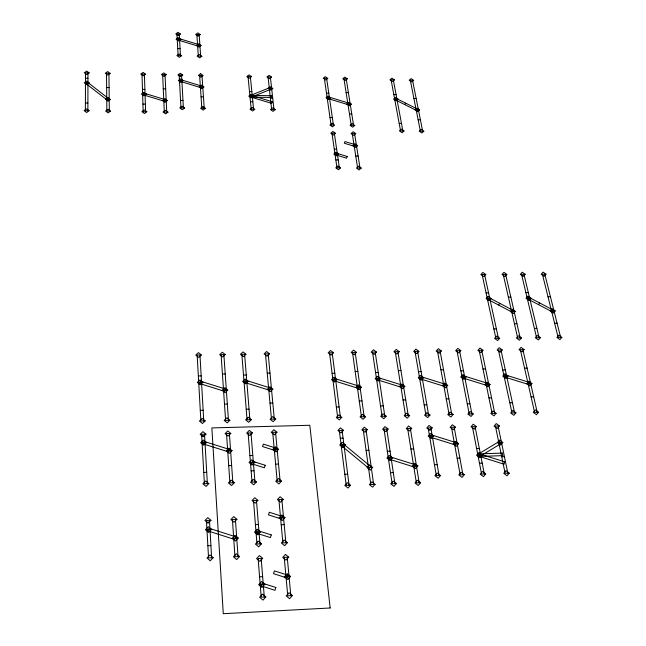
<?xml version="1.0" encoding="UTF-8"?>
<svg xmlns="http://www.w3.org/2000/svg" width="646" height="646" viewBox="0 0 646 646"><rect width="100%" height="100%" fill="white"/><g stroke="black" fill="none" stroke-linecap="round" stroke-linejoin="round"><path stroke-width="0.97" d="M538.586 304.686L539.572 302.909M498.672 305.082L499.705 303.297M404.695 104.563L405.728 103.174M260.193 584.598L263.277 584.444M259.571 576.797L262.639 576.644M233.699 538.199L236.735 538.07M207.859 545.741L210.919 545.604M281.212 524.713L284.183 524.592M206.962 529.655L209.998 529.526M256.01 532.078L259.014 531.949M280.574 517.826L283.537 517.68M206.542 522.21L209.57 522.081M255.42 524.657L258.408 524.528M203.756 472.428L206.712 472.331M434.451 464.74L437.213 464.652M479.469 463.239L482.199 463.15M251.132 470.877L254.048 470.781M368.462 467.551L371.288 467.454M413.674 466.041L416.46 465.944M344.827 474.245L347.677 474.148M390.483 472.678L393.293 472.581M249.913 455.575L252.812 455.487M387.293 451.271L390.079 451.183M476.611 448.486L479.316 448.405M250.47 462.504L253.369 462.415M388.303 458.046L391.096 457.957M477.903 455.172L480.624 455.083M228.716 465.629L231.639 465.532M275.624 464.135L278.507 464.038M457.134 458.216L459.879 458.119M501.732 456.762L504.429 456.674M341.128 444.949L343.938 444.86M227.699 450.771L230.598 450.682M274.267 449.406L277.126 449.301M454.509 443.883L457.231 443.802M498.801 442.542L501.49 442.478M366.088 450.367L368.882 450.278M410.929 448.978L413.69 448.897M201.705 435.832L204.604 435.751M428.395 429.461L431.116 429.38M340.28 438.222L343.083 438.133M202.085 442.663L205 442.583M429.525 436.05L432.255 435.969M200.276 410.355L203.143 410.283M246.223 409.225L249.049 409.16M336.34 407.02L339.102 406.956M380.542 405.938L383.264 405.874M424.172 404.872L426.861 404.8M467.26 403.815L469.917 403.75M509.807 402.773L512.423 402.708M224.493 404.162L227.335 404.089M269.996 403.08L272.798 403.015M359.249 400.964L361.978 400.9M403.023 399.931L405.72 399.866M446.249 398.905L448.913 398.84M488.933 397.888L491.566 397.831M531.085 396.894L533.685 396.83M223.532 390.192L226.35 390.136M268.712 389.215L271.498 389.15M357.359 387.293L360.072 387.229M400.843 386.348L403.516 386.284M443.778 385.412L446.418 385.355M486.18 384.491L488.788 384.435M528.057 383.587L530.641 383.53M222.426 374.034L225.22 373.977M267.234 373.162L269.996 373.105M355.163 371.45L357.852 371.402M398.307 370.618L400.964 370.562M440.911 369.787L443.536 369.738M482.99 368.971L485.582 368.923M524.544 368.163L527.112 368.115M198.346 375.972L201.164 375.915M243.502 375.084L246.279 375.027M332.092 373.348L334.806 373.291M375.552 372.492L378.233 372.435M418.479 371.652L421.119 371.595M460.864 370.82L463.473 370.764M502.725 369.996L505.309 369.948M198.71 382.392L201.536 382.335M244.01 381.463L246.796 381.406M332.892 379.638L335.605 379.582M376.489 378.742L379.17 378.685M419.537 377.862L422.193 377.805M462.06 376.989L464.676 376.933M504.05 376.125L506.634 376.069M514.434 323.735L516.937 323.703M554.599 323.226L557.07 323.194M493.867 328.959L496.394 328.927M534.387 328.41L536.883 328.378M511.632 311.412L514.119 311.388M551.547 310.976L554.002 310.952M486.083 292.945L488.57 292.921M525.876 292.614L528.323 292.598M508.378 297.128L510.849 297.112M548.002 296.78L550.449 296.756M487.302 298.581L489.789 298.557M527.209 298.226L529.663 298.202M334.975 154.047L337.365 154.079M355.744 156.009L358.118 156.033M335.823 159.933L338.221 159.958M354.121 145.608L356.487 145.657M334.273 149.169L336.655 149.202M418.132 119.776L420.409 119.817M399.171 123.386L401.473 123.426M85.409 103.005L87.896 103.053M142.928 104.087L145.374 104.127M416.185 109.925L418.447 109.973M349.454 113.922L351.771 113.962M330.001 117.524L332.335 117.564M413.925 98.491L416.177 98.539M142.613 94.025L145.043 94.074M249.929 96.189L252.295 96.238M327.142 97.748L329.452 97.796M394.666 99.113L396.935 99.153M201.059 96.835L203.45 96.876M270.391 98.216L272.741 98.265M180.565 100.388L182.98 100.437M250.47 101.745L252.836 101.793M106.743 99.379L109.214 99.419M163.785 100.477L166.216 100.526M347.903 104.038L350.213 104.079M85.498 78.198L87.945 78.247M179.483 80.572L181.873 80.629M85.482 82.841L87.937 82.89M200.389 86.927L202.771 86.976M269.317 88.397L271.651 88.462M106.638 87.533L109.085 87.59M163.268 88.728L165.675 88.777M346.111 92.564L348.396 92.612M142.459 89.358L144.89 89.406M249.485 91.587L251.835 91.635M326.48 93.194L328.79 93.234M393.826 94.591L396.087 94.639M179.233 76.01L181.615 76.067M197.595 45.398L199.921 45.454M177.731 48.571L180.072 48.636M176.988 34.9L179.313 34.965M177.222 39.236L179.556 39.301M87.961 72.869L87.88 110.708L85.377 110.668L85.514 72.812L87.961 72.869M529.567 382.456L529.122 384.661L505.107 377.191L505.584 375.003L529.567 382.456M504.631 461.801L504.13 464.216L479.001 456.326L479.534 453.928L504.631 461.801M487.738 383.353L487.237 385.573L463.101 378.063L463.634 375.851L487.738 383.353M456.149 442.655L455.592 445.037L430.591 437.197L431.189 434.823L456.149 442.655M445.377 384.265L444.819 386.502L420.57 378.944L421.16 376.723L445.377 384.265M415.386 464.765L414.756 467.22L389.368 459.225L390.031 456.787L415.386 464.765M402.49 385.194L401.869 387.447L377.506 379.832L378.152 377.595L402.49 385.194M359.055 386.13L358.377 388.391L333.893 380.736L334.604 378.483L359.055 386.13M287.954 575.223L287.09 578.017L273.516 573.672L274.397 570.878L287.954 575.223M275.842 587.489L274.954 590.323L261.283 585.938L262.187 583.104L275.842 587.489M282.48 516.445L281.632 519.077L268.437 514.878L269.301 512.254L282.48 516.445M271.272 534.912L270.399 537.601L257.068 533.354L257.956 530.673L271.272 534.912M276.108 448.138L275.285 450.585L262.534 446.556L263.374 444.109L276.108 448.138M265.215 465.282L264.367 467.785L251.488 463.707L252.352 461.212L265.215 465.282M235.677 536.778L234.756 539.483L207.996 530.939L208.957 528.25L235.677 536.778M355.599 144.793L355.001 146.489L344.35 143.251L344.956 141.555L355.599 144.793M270.512 388.036L269.705 390.337L244.987 382.577L245.827 380.292L270.512 388.036M347.217 156.477L346.603 158.197L335.863 154.927L336.485 153.207L347.217 156.477M229.596 449.487L228.7 451.958L203.078 443.85L204.007 441.396L229.596 449.487M349.349 103.255L348.767 104.862L327.99 98.572L328.604 96.973L349.349 103.255M225.381 389.005L224.509 391.323L199.671 383.514L200.575 381.213L225.381 389.005M272.386 101.761L271.708 103.384L250.761 97.021L251.464 95.406L272.386 101.761M201.964 86.152L201.205 87.759L180.282 81.404L181.066 79.805L201.964 86.152M199.13 44.663L198.387 46.189L178.005 40.028L178.772 38.51L199.13 44.663M165.408 99.678L164.593 101.325L143.404 94.865L144.244 93.234L165.408 99.678M553.259 310.088L552.29 311.873L527.935 299.098L528.937 297.33L553.259 310.088M513.384 310.516L512.367 312.317L488.029 299.461L489.07 297.685L513.384 310.516M417.825 109.263L416.807 110.66L395.279 99.823L396.321 98.442L417.825 109.263M509.218 473.13L507.029 475.811L503.767 473.316L505.955 470.643L509.218 473.13M485.695 473.954L483.458 476.651L480.212 474.14L482.449 471.451L485.695 473.954M538.522 412.229L536.463 414.716L533.289 412.366L535.356 409.879L538.522 412.229M502.83 442.437L500.666 445.029L497.46 442.599L499.624 440.015L502.83 442.437M481.981 455.042L479.76 457.683L476.546 455.212L478.767 452.58L481.981 455.042M515.944 412.818L513.836 415.313L510.679 412.955L512.787 410.46L515.944 412.818M464.329 474.697L462.052 477.402L458.805 474.891L461.091 472.194L464.329 474.697M499.398 425.964L497.25 428.508L494.069 426.11L496.225 423.574L499.398 425.964M531.933 383.514L529.89 385.92L526.773 383.627L528.816 381.229L531.933 383.514M496.104 413.335L493.964 415.838L490.807 413.472L492.955 410.969L496.104 413.335M561.875 337.365L559.937 339.626L556.892 337.438L558.83 335.177L561.875 337.365M440.491 475.529L438.166 478.25L434.936 475.722L437.261 473.009L440.491 475.529M476.401 426.602L474.204 429.154L471.039 426.756L473.235 424.204L476.401 426.602M458.595 443.778L456.334 446.394L453.153 443.947L455.406 441.339L458.595 443.778M420.603 482.748L418.228 485.493L414.99 482.95L417.373 480.204L420.603 482.748M473.243 413.925L471.055 416.444L467.906 414.062L470.102 411.55L473.243 413.925M540.363 337.688L538.393 339.957L535.348 337.761L537.327 335.492L540.363 337.688M507.926 376.045L505.85 378.435L502.758 376.15L504.841 373.759L507.926 376.045M524.14 349.583L522.121 351.9L519.061 349.672L521.088 347.362L524.14 349.583M417.857 465.919L415.491 468.608L412.285 466.105L414.651 463.416L417.857 465.919M490.096 384.427L487.98 386.849L484.88 384.54L487.003 382.117L490.096 384.427M555.237 310.952L553.315 313.14L550.319 311.009L552.241 308.82L555.237 310.952M455.511 427.184L453.274 429.752L450.117 427.337L452.353 424.777L455.511 427.184M521.467 337.971L519.457 340.248L516.429 338.044L518.439 335.767L521.467 337.971M396.378 483.612L393.947 486.373L390.725 483.822L393.156 481.068L396.378 483.612M292.372 595.58L289.578 598.737L286.226 595.895L289.02 592.737L292.372 595.58M433.619 435.929L431.326 438.529L428.161 436.09L430.454 433.498L433.619 435.929M453.145 414.449L450.916 416.977L447.783 414.587L450.012 412.067L453.145 414.449M432.214 427.838L429.921 430.406L426.78 427.991L429.065 425.423L432.214 427.838M502.241 349.954L500.182 352.272L497.137 350.035L499.197 347.726L502.241 349.954M290.571 576.474L287.801 579.567L284.474 576.765L287.252 573.68L290.571 576.474M375.076 484.379L372.605 487.149L369.391 484.581L371.87 481.819L375.076 484.379M429.994 415.055L427.717 417.591L424.592 415.192L426.869 412.665L429.994 415.055M499.697 338.294L497.646 340.579L494.626 338.367L496.677 336.09L499.697 338.294M392.493 457.917L390.087 460.59L386.906 458.095L389.312 455.422L392.493 457.917M465.984 376.909L463.828 379.315L460.751 377.014L462.907 374.607L465.984 376.909M530.891 298.194L528.945 300.35L525.973 298.234L527.927 296.078L530.891 298.194M265.837 596.944L262.987 600.118L259.652 597.259L262.502 594.094L265.837 596.944M447.743 385.347L445.538 387.786L442.453 385.46L444.666 383.021L447.743 385.347M515.363 311.388L513.376 313.593L510.388 311.445L512.383 309.24L515.363 311.388M411.736 428.411L409.402 430.987L406.269 428.556L408.595 425.98L411.736 428.411M483.006 350.269L480.907 352.595L477.87 350.358L479.97 348.032L483.006 350.269M288.746 557.143L285.992 560.179L282.706 557.425L285.459 554.397L288.746 557.143M264.812 584.364L261.977 587.505L258.658 584.67L261.493 581.545L264.812 584.364M545.999 274.187L544.102 276.278L541.17 274.211L543.068 272.127L545.999 274.187M372.694 467.429L370.239 470.143L367.057 467.615L369.512 464.902L372.694 467.429M350.528 485.259L348.008 488.037L344.803 485.469L347.33 482.691L350.528 485.259M409.637 415.58L407.327 418.123L404.21 415.725L406.528 413.182L409.637 415.58M287.381 542.705L284.652 545.692L281.381 542.971L284.119 539.991L287.381 542.705M388.133 429.065L385.759 431.657L382.626 429.219L385.008 426.635L388.133 429.065M460.84 350.641L458.7 352.974L455.672 350.73L457.812 348.396L460.84 350.641M262.68 558.338L259.878 561.39L256.599 558.62L259.409 555.576L262.68 558.338M525.166 274.3L523.236 276.399L520.313 274.324L522.243 272.232L525.166 274.3M423.518 377.781L421.273 380.203L418.212 377.886L420.457 375.463L423.518 377.781M386.187 416.194L383.821 418.745L380.712 416.331L383.078 413.787L386.187 416.194M285.015 517.648L282.31 520.547L279.088 517.882L281.793 514.983L285.015 517.648M367.388 429.647L364.974 432.247L361.849 429.8L364.271 427.208L367.388 429.647M261.493 543.843L258.707 546.839L255.453 544.102L258.247 541.114L261.493 543.843M441.363 350.964L439.191 353.305L436.163 351.053L438.343 348.719L441.363 350.964M491.033 298.549L489.014 300.729L486.058 298.597L488.085 296.425L491.033 298.549M506.868 274.405L504.906 276.504L501.99 274.429L503.953 272.329L506.868 274.405M404.856 386.276L402.571 388.731L399.503 386.389L401.796 383.942L404.856 386.276M260.516 531.884L257.738 534.848L254.508 532.134L257.286 529.187L260.516 531.884M239.561 556.529L236.702 559.573L233.448 556.804L236.299 553.759L239.561 556.529M345.344 444.819L342.856 447.476L339.723 444.989L342.21 442.34L345.344 444.819M365.571 416.727L363.165 419.286L360.072 416.872L362.479 414.312L365.571 416.727M283.295 499.374L280.614 502.225L277.417 499.592L280.106 496.758L283.295 499.374M238.245 538.021L235.419 541.009L232.189 538.279L235.023 535.3L238.245 538.021M343.478 430.309L341.015 432.925L337.898 430.47L340.369 427.862L343.478 430.309M418.923 351.335L416.71 353.685L413.69 351.424L415.911 349.082L418.923 351.335M485.8 274.518L483.797 276.625L480.882 274.542L482.885 272.434L485.8 274.518M380.51 378.661L378.185 381.1L375.14 378.774L377.474 376.335L380.51 378.661M213.164 557.724L210.249 560.793L207.003 558.007L209.918 554.946L213.164 557.724M370.772 466.565L368.979 468.439L341.629 445.821L343.438 443.988L370.772 466.565M341.815 417.348L339.36 419.916L336.275 417.494L338.73 414.926L341.815 417.348M281.567 481.108L278.91 483.902L275.745 481.31L278.41 478.533L281.567 481.108M236.92 519.279L234.11 522.21L230.913 519.521L233.723 516.598L236.92 519.279M399.212 351.666L396.951 354.024L393.947 351.755L396.208 349.405L399.212 351.666M257.932 500.327L255.194 503.186L252.013 500.553L254.75 497.695L257.932 500.327M361.429 387.22L359.055 389.691L356.003 387.334L358.377 384.871L361.429 387.22M256.43 481.989L253.716 484.791L250.567 482.191L253.28 479.397L256.43 481.989M211.517 529.462L208.642 532.433L205.436 529.72L208.319 526.756L211.517 529.462M278.563 449.277L275.939 451.966L272.83 449.446L275.454 446.766L278.563 449.277M210.984 520.321L208.117 523.26L204.935 520.563L207.802 517.632L210.984 520.321M376.489 352.046L374.187 354.412L371.192 352.135L373.493 349.777L376.489 352.046M234.328 482.732L231.567 485.542L228.426 482.933L231.187 480.131L234.328 482.732M254.823 462.366L252.134 465.104L249.017 462.552L251.706 459.815L254.823 462.366M336.97 379.557L334.555 382.012L331.527 379.662L333.942 377.216L336.97 379.557M276.956 432.198L274.348 434.839L271.263 432.352L273.872 429.719L276.956 432.198M356.527 352.377L354.194 354.751L351.198 352.466L353.54 350.1L356.527 352.377M208.844 483.62L206.026 486.446L202.901 483.83L205.719 481.012L208.844 483.62M275.713 419.068L273.129 421.668L270.068 419.214L272.652 416.622L275.713 419.068M252.408 432.877L249.752 435.533L246.683 433.038L249.34 430.397L252.408 432.877M333.53 352.756L331.14 355.139L328.16 352.853L330.55 350.471L333.53 352.756M232.051 450.658L229.33 453.371L226.245 450.835L228.967 448.13L232.051 450.658M251.334 419.698L248.694 422.306L245.641 419.843L248.282 417.243L251.334 419.698M272.887 389.142L270.335 391.654L267.323 389.263L269.883 386.76L272.887 389.142M230.832 433.45L228.135 436.115L225.074 433.611L227.78 430.963L230.832 433.45M206.454 442.542L203.692 445.231L200.631 442.712L203.393 440.023L206.454 442.542M229.895 420.255L227.214 422.872L224.178 420.409L226.859 417.792L229.895 420.255M205.969 434.144L203.215 436.817L200.163 434.306L202.917 431.649L205.969 434.144M248.193 381.374L245.601 383.869L242.613 381.495L245.205 379L248.193 381.374M205.194 420.901L202.456 423.526L199.428 421.047L202.166 418.43L205.194 420.901M269.56 353.822L267.048 356.229L264.093 353.919L266.604 351.521L269.56 353.822M227.763 390.119L225.115 392.647L222.127 390.241L224.776 387.721L227.763 390.119M245.973 354.218L243.413 356.632L240.465 354.307L243.033 351.9L245.973 354.218M202.949 382.303L200.26 384.814L197.296 382.424L199.985 379.913L202.949 382.303M225.244 354.565L222.644 356.988L219.705 354.654L222.313 352.24L225.244 354.565M201.358 354.961L198.702 357.391L195.786 355.058L198.435 352.627L201.358 354.961M423.824 131.235L421.878 132.987L419.23 131.17L421.176 129.418L423.824 131.235M361.211 168.081L359.119 169.946L356.43 168.033L358.53 166.175L361.211 168.081M404.025 130.928L402.054 132.688L399.414 130.855L401.384 129.103L404.025 130.928M419.585 110.006L417.663 111.701L415.055 109.917L416.977 108.221L419.585 110.006M340.571 167.879L338.447 169.745L335.767 167.831L337.898 165.965L340.571 167.879M357.666 145.673L355.591 147.482L352.942 145.608L355.017 143.808L357.666 145.673M338.561 154.095L336.437 155.928L333.78 154.039L335.904 152.206L338.561 154.095M355.752 133.601L353.693 135.377L351.061 133.536L353.12 131.76L355.752 133.601M398.065 99.177L396.119 100.857L393.535 99.088L395.481 97.409L398.065 99.177M413.666 80.354L411.777 81.977L409.209 80.249L411.106 78.626L413.666 80.354M354.743 125.421L352.692 127.181L350.075 125.348L352.127 123.596L354.743 125.421M335.516 133.302L333.417 135.079L330.792 133.229L332.892 131.453L335.516 133.302M394.448 79.91L392.526 81.541L389.966 79.805L391.896 78.182L394.448 79.91M331.996 123.265L329.912 125.017L332.52 126.858L334.604 125.098L331.996 123.265M351.367 104.119L349.333 105.823L346.757 104.03L348.783 102.326L351.367 104.119M330.607 97.821L328.548 99.508L325.988 97.724L328.047 96.036L330.607 97.821M347.354 78.828L345.352 80.467L342.808 78.723L344.819 77.084L347.354 78.828M327.756 78.376L325.721 80.023L323.194 78.271L325.229 76.632L327.756 78.376M275.188 109.642L273.016 111.378L270.456 109.554L272.628 107.825L275.188 109.642M254.766 109.271L252.562 111.015L250.002 109.182L252.215 107.446L254.766 109.271M272.822 88.486L270.674 90.174L268.147 88.389L270.294 86.709L272.822 88.486M253.474 96.262L251.286 97.974L248.75 96.165L250.939 94.461L253.474 96.262M271.546 77.084L269.414 78.747L266.903 76.979L269.035 75.324L271.546 77.084M251.52 76.624L249.356 78.287L246.853 76.519L249.017 74.863L251.52 76.624M205.444 108.366L203.159 110.119L200.623 108.278L202.909 106.525L205.444 108.366M184.619 107.987L182.285 109.739L179.758 107.898L182.091 106.138L184.619 107.987M201.463 85.215L199.202 86.919L201.705 88.72L203.966 87.016L201.463 85.215M167.968 112.129L165.602 113.898L163.075 112.041L165.441 110.272L167.968 112.129M200.68 73.741L198.435 75.404L200.914 77.189L203.167 75.517L200.68 73.741M167.427 100.558L165.085 102.302L162.574 100.469L164.924 98.725L167.427 100.558M146.86 111.758L144.454 113.534L141.934 111.669L144.341 109.893L146.86 111.758M183.06 80.653L180.775 82.341L178.288 80.548L180.581 78.86L183.06 80.653M182.745 75.049L180.46 76.721L177.981 74.936L180.266 73.264L182.745 75.049M201.827 56.242L199.606 57.865L197.151 56.121L199.372 54.498L201.827 56.242M146.262 94.098L143.88 95.834L141.393 94.001L143.767 92.273L146.262 94.098M166.224 74.67L163.914 76.349L161.443 74.556L163.753 72.885L166.224 74.67M110.587 111.112L108.116 112.897L105.613 111.023L108.084 109.247L110.587 111.112M201.084 45.503L198.871 47.101L196.432 45.373L198.645 43.783L201.084 45.503M181.647 55.718L179.386 57.349L176.939 55.596L179.2 53.973L181.647 55.718M200.325 34.577L198.128 36.152L195.706 34.448L197.902 32.873L200.325 34.577M110.45 99.46L108.003 101.212L105.516 99.363L107.963 97.611L110.45 99.46M145.592 74.193L143.242 75.873L140.78 74.08L143.129 72.4L145.592 74.193M89.132 110.732L86.621 112.525L84.125 110.644L86.637 108.859L89.132 110.732M180.719 39.333L178.482 40.924L176.059 39.204L178.296 37.613L180.719 39.333M180.412 34.004L178.183 35.587L175.777 33.875L178.005 32.3L180.412 34.004M110.143 73.378L107.737 75.073L105.282 73.264L107.696 71.577L110.143 73.378M89.164 82.922L86.701 84.642L84.246 82.817L86.709 81.097L89.164 82.922M89.18 72.893L86.734 74.589L84.295 72.788L86.742 71.092L89.18 72.893M108.867 98.798L107.099 100.001L85.813 83.463L87.598 82.276L108.867 98.798M501.005 443.584L480.139 456.221L478.395 454.033L499.261 441.428L501.005 443.584M269.834 87.654L250.47 95.43L251.754 96.997L271.118 89.196L269.834 87.654M330.171 607.983L223.274 613.7L211.864 427.918L309.805 425.27L330.171 607.983M264.295 597.017L261.202 597.179L258.117 558.548L261.162 558.41L264.295 597.017M290.837 595.652L287.761 595.814L284.216 557.353L287.236 557.215L290.837 595.652M289.045 576.523L286 576.668L289.045 576.547M211.622 557.797L208.545 557.934L206.445 520.506L209.474 520.385L211.622 557.797M238.027 556.594L234.974 556.731L232.415 519.465L235.419 519.344L238.027 556.594M259.983 543.908L256.963 544.037L253.49 500.497L256.454 500.384L259.983 543.908M285.887 542.769L282.883 542.906L278.886 499.544L281.826 499.431L285.887 542.769M207.358 483.676L204.386 483.773L201.617 434.265L204.516 434.185L207.358 483.676M232.851 482.78L229.903 482.885L226.512 433.571L229.395 433.49L232.851 482.78M254.968 482.037L252.029 482.142L248.112 432.998L250.979 432.917L254.968 482.037M280.114 481.165L277.199 481.262L272.693 432.311L275.535 432.239L280.114 481.165M439.102 475.577L436.325 475.674L428.137 427.951L430.85 427.87L439.102 475.577M462.948 474.745L460.186 474.842L451.465 427.297L454.162 427.224L462.948 474.745M484.322 474.002L481.585 474.091L472.379 426.715L475.06 426.643L484.322 474.002M507.853 473.179L505.132 473.276L495.409 426.069L498.066 425.997L507.853 473.179M349.098 485.316L346.232 485.412L339.295 430.43L342.081 430.349L349.098 485.316M373.663 484.427L370.812 484.532L363.238 429.76L366.007 429.687L373.663 484.427M394.964 483.668L392.138 483.765L384.007 429.178L386.752 429.106L394.964 483.668M419.197 482.796L416.395 482.893L407.634 428.524L410.363 428.443L419.197 482.796M502.338 453.112L479.017 453.855L479.518 456.399L502.863 455.648L502.338 453.112M203.756 420.934L200.874 421.014L197.175 355.034L199.961 354.985L203.756 420.934M228.466 420.296L225.607 420.368L221.094 354.63L223.863 354.589L228.466 420.296M249.913 419.738L247.063 419.811L241.846 354.291L244.592 354.242L249.913 419.738M274.3 419.101L271.481 419.173L265.458 353.895L268.195 353.846L274.3 419.101M340.434 417.381L337.656 417.453L329.508 352.829L332.189 352.781L340.434 417.381M364.199 416.767L361.445 416.832L352.53 352.441L355.195 352.401L364.199 416.767M384.822 416.226L382.085 416.299L372.516 352.11L375.165 352.07L384.822 416.226M408.28 415.62L405.567 415.685L395.263 351.731L397.896 351.69L408.28 415.62M428.645 415.087L425.94 415.16L414.998 351.408L417.615 351.359L428.645 415.087M451.804 414.482L449.123 414.554L437.463 351.028L440.063 350.988L451.804 414.482M471.911 413.965L469.238 414.029L456.964 350.705L459.548 350.665L471.911 413.965M494.779 413.367L492.131 413.432L479.154 350.334L481.722 350.293L494.779 413.367M514.628 412.851L511.995 412.915L498.413 350.019L500.965 349.97L514.628 412.851M537.214 412.261L534.597 412.334L520.337 349.647L522.872 349.607L537.214 412.261M498.429 338.31L495.894 338.351L482.11 274.534L484.573 274.526L498.429 338.31M520.208 337.987L517.688 338.028L503.21 274.421L505.648 274.405L520.208 337.987M539.111 337.705L536.6 337.745L521.524 274.324L523.954 274.308L539.111 337.705M560.631 337.382L558.136 337.422L542.374 274.211L544.788 274.195L560.631 337.382M339.376 167.863L336.97 167.839L331.979 133.246L334.337 133.278L339.376 167.863M360.016 168.073L357.626 168.049L352.231 133.552L354.581 133.585L360.016 168.073M402.87 130.912L400.56 130.88L391.088 79.838L393.325 79.886L402.87 130.912M422.678 131.219L420.385 131.186L410.323 80.274L412.552 80.33L422.678 131.219M333.433 125.074L331.083 125.041L324.332 78.303L326.618 78.352L333.433 125.074M353.58 125.405L351.246 125.364L343.947 78.747L346.216 78.804L353.58 125.405M183.399 107.963L180.977 107.914L179.176 74.968L181.558 75.017L183.399 107.963M204.241 108.342L201.827 108.302L199.614 75.437L201.98 75.485L204.241 108.342M253.579 109.247L251.197 109.206L248.024 76.543L250.357 76.599L253.579 109.247M274.001 109.618L271.635 109.578L268.066 77.003L270.383 77.06L274.001 109.618M109.344 111.088L106.856 111.047L106.501 73.297L108.932 73.353L109.344 111.088M145.625 111.734L143.162 111.693L141.983 74.112L144.389 74.169L145.625 111.734M166.749 112.105L164.302 112.065L162.639 74.589L165.029 74.637L166.749 112.105M271.296 95.745L251.028 95.333L251.197 97.094L271.49 97.498L271.296 95.745M180.468 55.693L178.118 55.629L176.931 33.907L179.257 33.972L180.468 55.693M200.656 56.21L198.322 56.145L196.86 34.48L199.17 34.545L200.656 56.21"/></g></svg>
